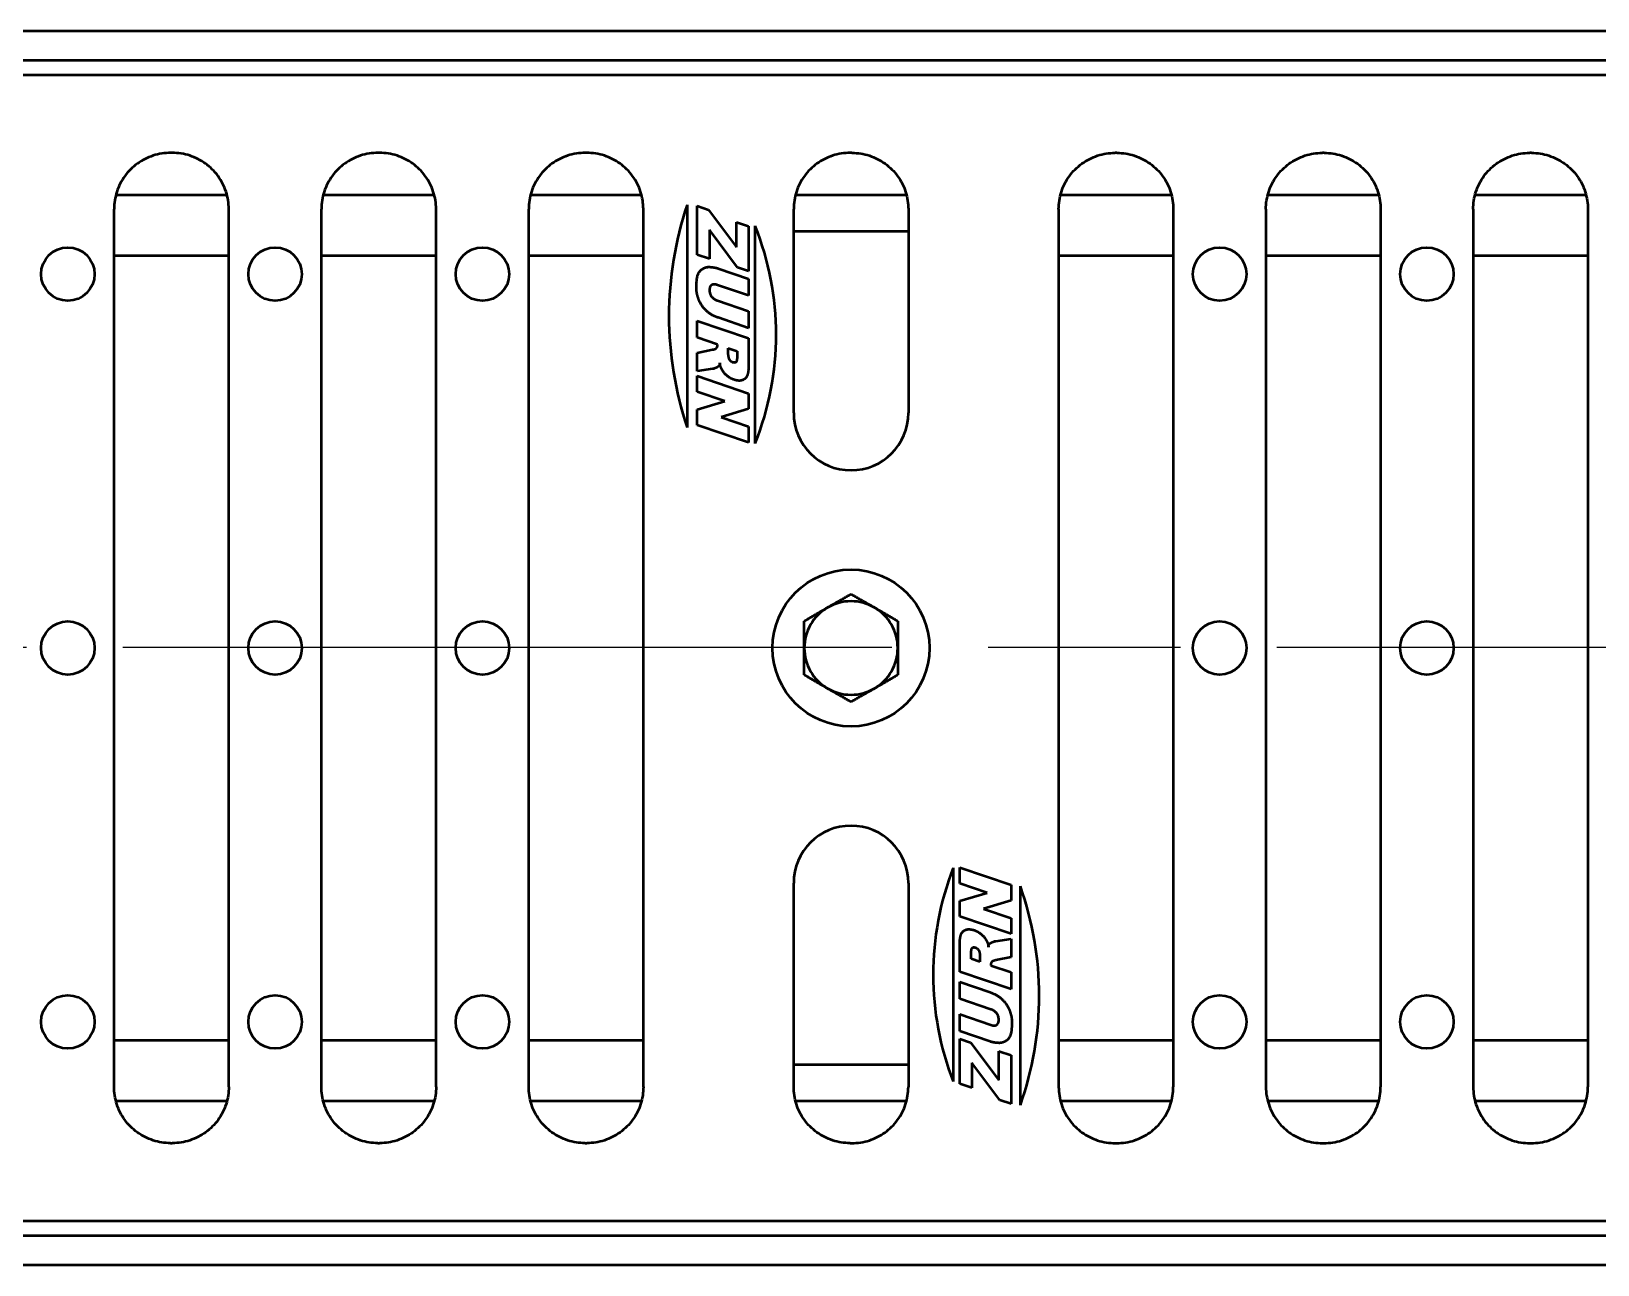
# Model space of a CAD drawing. Header units: inches. Extents: x 39 to 190, y 80 to 114.
# Drawn here: x 154 to 161.33, y 104.35 to 110.12 of the extents above; entities that cross this region are included whole.
import ezdxf

# ---------------------------------------------------------------- set-up
doc = ezdxf.new("R2010")
doc.units = ezdxf.units.IN
doc.header["$LTSCALE"] = 8
doc.header["$MEASUREMENT"] = 0
doc.linetypes.add('CHAIN', pattern=[0.7087, 0.4724, -0.0591, 0.1181, -0.0591])
doc.layers.add('Visible (ANSI)', color=7, linetype='Continuous', lineweight=50)

msp = doc.modelspace()

# ---------------------------------------------------------------- linework, layer by layer
at = {"linetype": 'CHAIN', "ltscale": 0.952448}
msp.add_line((190.429964, 107.239559), (64.338546, 107.239559), dxfattribs=at)
at = {"layer": 'Visible (ANSI)'}
for p, q in [((187.838386, 110.123059), (67.838386, 110.123059)), ((187.838386, 109.987059), (67.838386, 109.987059)), ((167.793038, 109.918013), (147.883734, 109.918013)), ((154.662242, 109.55423), (154.654529, 109.55423)), ((155.632242, 109.55423), (155.624529, 109.55423)), ((156.602242, 109.55423), (156.594529, 109.55423)), ((157.842242, 109.55423), (157.834529, 109.55423)), ((159.082242, 109.55423), (159.074529, 109.55423)), ((160.052242, 109.55423), (160.044529, 109.55423)), ((161.022242, 109.55423), (161.014529, 109.55423)), ((154.390067, 105.183452), (154.390067, 109.290666)), ((154.918229, 109.357059), (154.398543, 109.357059)), ((154.926704, 105.183452), (154.926704, 109.290666)), ((155.360067, 105.183452), (155.360067, 109.290666)), ((155.888229, 109.357059), (155.368543, 109.357059)), ((155.896704, 105.183452), (155.896704, 109.290666)), ((156.330067, 105.183452), (156.330067, 109.290666)), ((156.858229, 109.357059), (156.338543, 109.357059)), ((156.866704, 105.183452), (156.866704, 109.290666)), ((157.071695, 109.311166), (157.071695, 108.269747)), ((157.118928, 109.077578), (157.118928, 109.30567)), ((157.118928, 109.30567), (157.172057, 109.287578)), ((157.570067, 108.337059), (157.570067, 109.290666)), ((158.098229, 109.357059), (157.578543, 109.357059)), ((158.106704, 109.290666), (158.106704, 108.337059)), ((158.810067, 109.290666), (158.810067, 105.183452)), ((159.338229, 109.357059), (158.818543, 109.357059)), ((159.346704, 109.290666), (159.346704, 105.183452)), ((159.780067, 109.290666), (159.780067, 105.183452)), ((160.308229, 109.357059), (159.788543, 109.357059)), ((160.316704, 109.290666), (160.316704, 105.183452)), ((160.750067, 109.290666), (160.750067, 105.183452)), ((161.278229, 109.357059), (160.758543, 109.357059)), ((161.286704, 109.290666), (161.286704, 105.183452)), ((157.172057, 109.287578), (157.302592, 109.113532)), ((157.302592, 109.113532), (157.302592, 109.230555)), ((157.302592, 109.230555), (157.358928, 109.211319)), ((157.307859, 109.018036), (157.175722, 109.193914)), ((157.175722, 109.193914), (157.175722, 109.058341)), ((157.358928, 109.211319), (157.358928, 109.000631)), ((157.389778, 108.194391), (157.389778, 109.212445)), ((157.570067, 109.187059), (158.106704, 109.187059)), ((154.926704, 109.072059), (154.390067, 109.072059)), ((155.896704, 109.072059), (155.360067, 109.072059)), ((156.866704, 109.072059), (156.330067, 109.072059)), ((157.175722, 109.058341), (157.118928, 109.077578)), ((159.346704, 109.072059), (158.810067, 109.072059)), ((160.316704, 109.072059), (159.780067, 109.072059)), ((161.286704, 109.072059), (160.750067, 109.072059)), ((157.216714, 109.013456), (157.358928, 108.964906)), ((157.358928, 109.000631), (157.307859, 109.018036)), ((157.358928, 108.886128), (157.213508, 108.935593)), ((157.358928, 108.964906), (157.358928, 108.886128)), ((157.213508, 108.862769), (157.358928, 108.813303)), ((157.358928, 108.734525), (157.216714, 108.783074)), ((157.358928, 108.813303), (157.358928, 108.734525)), ((157.118928, 108.68941), (157.118928, 108.768647)), ((157.118928, 108.768647), (157.358928, 108.686891)), ((157.213508, 108.65712), (157.118928, 108.68941)), ((157.118928, 108.619105), (157.190149, 108.633303)), ((157.213508, 108.654372), (157.213508, 108.65712)), ((157.264119, 108.639944), (157.305111, 108.625975)), ((157.264119, 108.612922), (157.264119, 108.639944)), ((157.358928, 108.686891), (157.358928, 108.563227)), ((157.118928, 108.532082), (157.118928, 108.619105)), ((157.305111, 108.625975), (157.305111, 108.597578)), ((157.18992, 108.543074), (157.118928, 108.532082)), ((157.118928, 108.435441), (157.118928, 108.510097)), ((157.118928, 108.510097), (157.358928, 108.428341)), ((157.247172, 108.3917), (157.118928, 108.435441)), ((157.358928, 108.428341), (157.358928, 108.355746)), ((157.118928, 108.353456), (157.247172, 108.3917)), ((157.118928, 108.280173), (157.118928, 108.353456)), ((157.358928, 108.355746), (157.230225, 108.317273)), ((157.358928, 108.198418), (157.118928, 108.280173)), ((157.230225, 108.317273), (157.358928, 108.273303)), ((157.358928, 108.273303), (157.358928, 108.198418)), ((158.316356, 106.208221), (158.316356, 105.207533)), ((158.347206, 106.135478), (158.347206, 106.210364)), ((158.347206, 106.210364), (158.587206, 106.128608)), ((157.570067, 105.183452), (157.570067, 106.137059)), ((158.106704, 106.137059), (158.106704, 105.183452)), ((158.475909, 106.091509), (158.347206, 106.135478)), ((158.347206, 106.053036), (158.475909, 106.091509)), ((158.587206, 106.128608), (158.587206, 106.055326)), ((158.631028, 105.097616), (158.631028, 106.12184)), ((158.347206, 105.98044), (158.347206, 106.053036)), ((158.587206, 106.055326), (158.458962, 106.017081)), ((158.458962, 106.017081), (158.587206, 105.973341)), ((158.587206, 105.898684), (158.347206, 105.98044)), ((158.587206, 105.973341), (158.587206, 105.898684)), ((158.347206, 105.72189), (158.347206, 105.845555)), ((158.516214, 105.865707), (158.587206, 105.8767)), ((158.587206, 105.8767), (158.587206, 105.789677)), ((158.401023, 105.782807), (158.401023, 105.811203)), ((158.442016, 105.768837), (158.401023, 105.782807)), ((158.442016, 105.79586), (158.442016, 105.768837)), ((158.587206, 105.789677), (158.515985, 105.775478)), ((158.587206, 105.640135), (158.347206, 105.72189)), ((158.492626, 105.75441), (158.492626, 105.751661)), ((158.492626, 105.751661), (158.587206, 105.719371)), ((158.587206, 105.719371), (158.587206, 105.640135)), ((158.347206, 105.674257), (158.48942, 105.625707)), ((158.347206, 105.595478), (158.347206, 105.674257)), ((158.492626, 105.546013), (158.347206, 105.595478)), ((158.347206, 105.443875), (158.347206, 105.522654)), ((158.347206, 105.522654), (158.492626, 105.473188)), ((158.48942, 105.395326), (158.347206, 105.443875)), ((158.347206, 105.40815), (158.398275, 105.390745)), ((158.347206, 105.197463), (158.347206, 105.40815)), ((154.390067, 105.402059), (154.926704, 105.402059)), ((155.360067, 105.402059), (155.896704, 105.402059)), ((156.330067, 105.402059), (156.866704, 105.402059)), ((158.398275, 105.390745), (158.530412, 105.214868)), ((158.530412, 105.214868), (158.530412, 105.35044)), ((158.530412, 105.35044), (158.587206, 105.331203)), ((158.810067, 105.402059), (159.346704, 105.402059)), ((159.780067, 105.402059), (160.316704, 105.402059)), ((160.750067, 105.402059), (161.286704, 105.402059)), ((158.106704, 105.287059), (157.570067, 105.287059)), ((158.534077, 105.121203), (158.403542, 105.295249)), ((158.403542, 105.295249), (158.403542, 105.178226)), ((158.587206, 105.331203), (158.587206, 105.103112)), ((158.403542, 105.178226), (158.347206, 105.197463)), ((154.398543, 105.117059), (154.918229, 105.117059)), ((155.368543, 105.117059), (155.888229, 105.117059)), ((156.338543, 105.117059), (156.858229, 105.117059)), ((157.578543, 105.117059), (158.098229, 105.117059)), ((158.587206, 105.103112), (158.534077, 105.121203)), ((158.818543, 105.117059), (159.338229, 105.117059)), ((159.788543, 105.117059), (160.308229, 105.117059)), ((160.758543, 105.117059), (161.278229, 105.117059)), ((154.654529, 104.919888), (154.662242, 104.919888)), ((155.624529, 104.919888), (155.632242, 104.919888)), ((156.594529, 104.919888), (156.602242, 104.919888)), ((157.834529, 104.919888), (157.842242, 104.919888)), ((159.074529, 104.919888), (159.082242, 104.919888)), ((160.044529, 104.919888), (160.052242, 104.919888)), ((161.014529, 104.919888), (161.022242, 104.919888)), ((147.883734, 104.556105), (167.793038, 104.556105)), ((67.838386, 104.487059), (187.838386, 104.487059)), ((67.838386, 104.351059), (187.838386, 104.351059))]:
    msp.add_line(p, q, dxfattribs=at)
for centre, radius in [((154.173372, 108.987059), 0.125), ((155.143372, 108.987059), 0.125), ((156.113372, 108.987059), 0.125), ((159.5634, 108.987059), 0.125), ((160.5334, 108.987059), 0.125), ((157.838386, 107.237059), 0.367), ((154.173372, 107.237059), 0.125), ((155.143372, 107.237059), 0.125), ((156.113372, 107.237059), 0.125), ((159.5634, 107.237059), 0.125), ((160.5334, 107.237059), 0.125), ((154.173372, 105.487059), 0.125), ((155.143372, 105.487059), 0.125), ((156.113372, 105.487059), 0.125), ((159.5634, 105.487059), 0.125), ((160.5334, 105.487059), 0.125)]:
    msp.add_circle(centre, radius, dxfattribs=at)
for centre, radius, start, end in [((158.61476, 108.790457), 1.628553, 161.3529587, 198.6470413), ((156.126802, 108.703418), 1.361696, 338.0486904, 21.9513096), ((157.838386, 108.337059), 0.268318, 180, 0), ((157.838386, 107.237059), 0.21875, 120, 180), ((157.838386, 107.237059), 0.21875, 60, 120), ((157.838386, 107.237059), 0.21875, 0, 60), ((157.838386, 107.237059), 0.21875, 180, 240), ((157.838386, 107.237059), 0.21875, 300, 0), ((157.838386, 107.237059), 0.21875, 240, 300), ((157.838386, 106.137059), 0.268318, 0, 180), ((159.610374, 105.707877), 1.387381, 158.86054, 201.13946), ((157.185289, 105.609728), 1.53376, 340.4947408, 19.5052592)]:
    msp.add_arc(centre, radius, start, end, dxfattribs=at)
for points, knots in [([(154.654529, 109.55423), (154.640629, 109.55423), (154.62674, 109.553144), (154.599322, 109.54883), (154.585793, 109.545602), (154.559425, 109.537083), (154.546587, 109.531792), (154.521911, 109.519278), (154.510074, 109.512056), (154.487688, 109.495855), (154.47714, 109.486877), (154.457588, 109.467385), (154.448585, 109.45687), (154.432339, 109.434561), (154.425098, 109.422765), (154.412554, 109.39818), (154.407251, 109.385389), (154.398713, 109.359124), (154.395478, 109.345649), (154.391155, 109.318342), (154.390067, 109.304509), (154.390067, 109.290666)], [-0.98008275, -0.98008275, -0.98008275, -0.98008275, -0.82373227, -0.82373227, -0.6673818, -0.6673818, -0.51103133, -0.51103133, -0.35468086, -0.35468086, -0.19833038, -0.19833038, -0.04197991, -0.04197991, 0.11437056, 0.11437056, 0.27072103, 0.27072103, 0.42707151, 0.42707151, 0.58342198, 0.58342198, 0.58342198, 0.58342198]), ([(154.926704, 109.290666), (154.926704, 109.304509), (154.925616, 109.318342), (154.921293, 109.345649), (154.918058, 109.359124), (154.90952, 109.385389), (154.904217, 109.39818), (154.891673, 109.422765), (154.884432, 109.434561), (154.868187, 109.45687), (154.859183, 109.467385), (154.839631, 109.486877), (154.829083, 109.495855), (154.806698, 109.512056), (154.794861, 109.519278), (154.770185, 109.531792), (154.757346, 109.537083), (154.730978, 109.545602), (154.717449, 109.54883), (154.690031, 109.553144), (154.676142, 109.55423), (154.662242, 109.55423)], [-0.58342198, -0.58342198, -0.58342198, -0.58342198, -0.42707151, -0.42707151, -0.27072103, -0.27072103, -0.11437056, -0.11437056, 0.04197991, 0.04197991, 0.19833038, 0.19833038, 0.35468086, 0.35468086, 0.51103133, 0.51103133, 0.6673818, 0.6673818, 0.82373227, 0.82373227, 0.98008275, 0.98008275, 0.98008275, 0.98008275]), ([(155.624529, 109.55423), (155.610629, 109.55423), (155.59674, 109.553144), (155.569322, 109.54883), (155.555793, 109.545602), (155.529425, 109.537083), (155.516587, 109.531792), (155.491911, 109.519278), (155.480074, 109.512056), (155.457688, 109.495855), (155.44714, 109.486877), (155.427588, 109.467385), (155.418585, 109.45687), (155.402339, 109.434561), (155.395098, 109.422765), (155.382554, 109.39818), (155.377251, 109.385389), (155.368713, 109.359124), (155.365478, 109.345649), (155.361155, 109.318342), (155.360067, 109.304509), (155.360067, 109.290666)], [-0.98008275, -0.98008275, -0.98008275, -0.98008275, -0.82373227, -0.82373227, -0.6673818, -0.6673818, -0.51103133, -0.51103133, -0.35468086, -0.35468086, -0.19833038, -0.19833038, -0.04197991, -0.04197991, 0.11437056, 0.11437056, 0.27072103, 0.27072103, 0.42707151, 0.42707151, 0.58342198, 0.58342198, 0.58342198, 0.58342198]), ([(155.896704, 109.290666), (155.896704, 109.304509), (155.895616, 109.318342), (155.891293, 109.345649), (155.888058, 109.359124), (155.87952, 109.385389), (155.874217, 109.39818), (155.861673, 109.422765), (155.854432, 109.434561), (155.838187, 109.45687), (155.829183, 109.467385), (155.809631, 109.486877), (155.799083, 109.495855), (155.776698, 109.512056), (155.764861, 109.519278), (155.740185, 109.531792), (155.727346, 109.537083), (155.700978, 109.545602), (155.687449, 109.54883), (155.660031, 109.553144), (155.646142, 109.55423), (155.632242, 109.55423)], [-0.58342198, -0.58342198, -0.58342198, -0.58342198, -0.42707151, -0.42707151, -0.27072103, -0.27072103, -0.11437056, -0.11437056, 0.04197991, 0.04197991, 0.19833038, 0.19833038, 0.35468086, 0.35468086, 0.51103133, 0.51103133, 0.6673818, 0.6673818, 0.82373227, 0.82373227, 0.98008275, 0.98008275, 0.98008275, 0.98008275]), ([(156.594529, 109.55423), (156.580629, 109.55423), (156.56674, 109.553144), (156.539322, 109.54883), (156.525793, 109.545602), (156.499425, 109.537083), (156.486587, 109.531792), (156.461911, 109.519278), (156.450074, 109.512056), (156.427688, 109.495855), (156.41714, 109.486877), (156.397588, 109.467385), (156.388585, 109.45687), (156.372339, 109.434561), (156.365098, 109.422765), (156.352554, 109.39818), (156.347251, 109.385389), (156.338713, 109.359124), (156.335478, 109.345649), (156.331155, 109.318342), (156.330067, 109.304509), (156.330067, 109.290666)], [-0.98008275, -0.98008275, -0.98008275, -0.98008275, -0.82373227, -0.82373227, -0.6673818, -0.6673818, -0.51103133, -0.51103133, -0.35468086, -0.35468086, -0.19833038, -0.19833038, -0.04197991, -0.04197991, 0.11437056, 0.11437056, 0.27072103, 0.27072103, 0.42707151, 0.42707151, 0.58342198, 0.58342198, 0.58342198, 0.58342198]), ([(156.866704, 109.290666), (156.866704, 109.304509), (156.865616, 109.318342), (156.861293, 109.345649), (156.858058, 109.359124), (156.84952, 109.385389), (156.844217, 109.39818), (156.831673, 109.422765), (156.824432, 109.434561), (156.808187, 109.45687), (156.799183, 109.467385), (156.779631, 109.486877), (156.769083, 109.495855), (156.746698, 109.512056), (156.734861, 109.519278), (156.710185, 109.531792), (156.697346, 109.537083), (156.670978, 109.545602), (156.657449, 109.54883), (156.630031, 109.553144), (156.616142, 109.55423), (156.602242, 109.55423)], [-0.58342198, -0.58342198, -0.58342198, -0.58342198, -0.42707151, -0.42707151, -0.27072103, -0.27072103, -0.11437056, -0.11437056, 0.04197991, 0.04197991, 0.19833038, 0.19833038, 0.35468086, 0.35468086, 0.51103133, 0.51103133, 0.6673818, 0.6673818, 0.82373227, 0.82373227, 0.98008275, 0.98008275, 0.98008275, 0.98008275]), ([(157.834529, 109.55423), (157.820629, 109.55423), (157.80674, 109.553144), (157.779322, 109.54883), (157.765793, 109.545602), (157.739425, 109.537083), (157.726587, 109.531792), (157.701911, 109.519278), (157.690074, 109.512056), (157.667688, 109.495855), (157.65714, 109.486877), (157.637588, 109.467385), (157.628585, 109.45687), (157.612339, 109.434561), (157.605098, 109.422765), (157.592554, 109.39818), (157.587251, 109.385389), (157.578713, 109.359124), (157.575478, 109.345649), (157.571155, 109.318342), (157.570067, 109.304509), (157.570067, 109.290666)], [-0.98008275, -0.98008275, -0.98008275, -0.98008275, -0.82373227, -0.82373227, -0.6673818, -0.6673818, -0.51103133, -0.51103133, -0.35468086, -0.35468086, -0.19833038, -0.19833038, -0.04197991, -0.04197991, 0.11437056, 0.11437056, 0.27072103, 0.27072103, 0.42707151, 0.42707151, 0.58342198, 0.58342198, 0.58342198, 0.58342198]), ([(157.842242, 109.55423), (157.856142, 109.55423), (157.870031, 109.553144), (157.897449, 109.54883), (157.910978, 109.545602), (157.937346, 109.537083), (157.950185, 109.531792), (157.974861, 109.519278), (157.986698, 109.512056), (158.009083, 109.495855), (158.019631, 109.486877), (158.039183, 109.467385), (158.048187, 109.45687), (158.064432, 109.434561), (158.071673, 109.422765), (158.084217, 109.39818), (158.08952, 109.385389), (158.098058, 109.359124), (158.101293, 109.345649), (158.105616, 109.318342), (158.106704, 109.304509), (158.106704, 109.290666)], [-0.98008275, -0.98008275, -0.98008275, -0.98008275, -0.82373227, -0.82373227, -0.6673818, -0.6673818, -0.51103133, -0.51103133, -0.35468086, -0.35468086, -0.19833038, -0.19833038, -0.04197991, -0.04197991, 0.11437056, 0.11437056, 0.27072103, 0.27072103, 0.42707151, 0.42707151, 0.58342198, 0.58342198, 0.58342198, 0.58342198]), ([(158.810067, 109.290666), (158.810067, 109.304509), (158.811155, 109.318342), (158.815478, 109.345649), (158.818713, 109.359124), (158.827251, 109.385389), (158.832554, 109.39818), (158.845098, 109.422765), (158.852339, 109.434561), (158.868585, 109.45687), (158.877588, 109.467385), (158.89714, 109.486877), (158.907688, 109.495855), (158.930074, 109.512056), (158.941911, 109.519278), (158.966587, 109.531792), (158.979425, 109.537083), (159.005793, 109.545602), (159.019322, 109.54883), (159.04674, 109.553144), (159.060629, 109.55423), (159.074529, 109.55423)], [-0.58342198, -0.58342198, -0.58342198, -0.58342198, -0.42707151, -0.42707151, -0.27072103, -0.27072103, -0.11437056, -0.11437056, 0.04197991, 0.04197991, 0.19833038, 0.19833038, 0.35468086, 0.35468086, 0.51103133, 0.51103133, 0.6673818, 0.6673818, 0.82373227, 0.82373227, 0.98008275, 0.98008275, 0.98008275, 0.98008275]), ([(159.082242, 109.55423), (159.096142, 109.55423), (159.110031, 109.553144), (159.137449, 109.54883), (159.150978, 109.545602), (159.177346, 109.537083), (159.190185, 109.531792), (159.214861, 109.519278), (159.226698, 109.512056), (159.249083, 109.495855), (159.259631, 109.486877), (159.279183, 109.467385), (159.288187, 109.45687), (159.304432, 109.434561), (159.311673, 109.422765), (159.324217, 109.39818), (159.32952, 109.385389), (159.338058, 109.359124), (159.341293, 109.345649), (159.345616, 109.318342), (159.346704, 109.304509), (159.346704, 109.290666)], [-0.98008275, -0.98008275, -0.98008275, -0.98008275, -0.82373227, -0.82373227, -0.6673818, -0.6673818, -0.51103133, -0.51103133, -0.35468086, -0.35468086, -0.19833038, -0.19833038, -0.04197991, -0.04197991, 0.11437056, 0.11437056, 0.27072103, 0.27072103, 0.42707151, 0.42707151, 0.58342198, 0.58342198, 0.58342198, 0.58342198]), ([(159.780067, 109.290666), (159.780067, 109.304509), (159.781155, 109.318342), (159.785478, 109.345649), (159.788713, 109.359124), (159.797251, 109.385389), (159.802554, 109.39818), (159.815098, 109.422765), (159.822339, 109.434561), (159.838585, 109.45687), (159.847588, 109.467385), (159.86714, 109.486877), (159.877688, 109.495855), (159.900074, 109.512056), (159.911911, 109.519278), (159.936587, 109.531792), (159.949425, 109.537083), (159.975793, 109.545602), (159.989322, 109.54883), (160.01674, 109.553144), (160.030629, 109.55423), (160.044529, 109.55423)], [-0.58342198, -0.58342198, -0.58342198, -0.58342198, -0.42707151, -0.42707151, -0.27072103, -0.27072103, -0.11437056, -0.11437056, 0.04197991, 0.04197991, 0.19833038, 0.19833038, 0.35468086, 0.35468086, 0.51103133, 0.51103133, 0.6673818, 0.6673818, 0.82373227, 0.82373227, 0.98008275, 0.98008275, 0.98008275, 0.98008275]), ([(160.052242, 109.55423), (160.066142, 109.55423), (160.080031, 109.553144), (160.107449, 109.54883), (160.120978, 109.545602), (160.147346, 109.537083), (160.160185, 109.531792), (160.184861, 109.519278), (160.196698, 109.512056), (160.219083, 109.495855), (160.229631, 109.486877), (160.249183, 109.467385), (160.258187, 109.45687), (160.274432, 109.434561), (160.281673, 109.422765), (160.294217, 109.39818), (160.29952, 109.385389), (160.308058, 109.359124), (160.311293, 109.345649), (160.315616, 109.318342), (160.316704, 109.304509), (160.316704, 109.290666)], [-0.98008275, -0.98008275, -0.98008275, -0.98008275, -0.82373227, -0.82373227, -0.6673818, -0.6673818, -0.51103133, -0.51103133, -0.35468086, -0.35468086, -0.19833038, -0.19833038, -0.04197991, -0.04197991, 0.11437056, 0.11437056, 0.27072103, 0.27072103, 0.42707151, 0.42707151, 0.58342198, 0.58342198, 0.58342198, 0.58342198]), ([(160.750067, 109.290666), (160.750067, 109.304509), (160.751155, 109.318342), (160.755478, 109.345649), (160.758713, 109.359124), (160.767251, 109.385389), (160.772554, 109.39818), (160.785098, 109.422765), (160.792339, 109.434561), (160.808585, 109.45687), (160.817588, 109.467385), (160.83714, 109.486877), (160.847688, 109.495855), (160.870074, 109.512056), (160.881911, 109.519278), (160.906587, 109.531792), (160.919425, 109.537083), (160.945793, 109.545602), (160.959322, 109.54883), (160.98674, 109.553144), (161.000629, 109.55423), (161.014529, 109.55423)], [-0.58342198, -0.58342198, -0.58342198, -0.58342198, -0.42707151, -0.42707151, -0.27072103, -0.27072103, -0.11437056, -0.11437056, 0.04197991, 0.04197991, 0.19833038, 0.19833038, 0.35468086, 0.35468086, 0.51103133, 0.51103133, 0.6673818, 0.6673818, 0.82373227, 0.82373227, 0.98008275, 0.98008275, 0.98008275, 0.98008275]), ([(161.022242, 109.55423), (161.036142, 109.55423), (161.050031, 109.553144), (161.077449, 109.54883), (161.090978, 109.545602), (161.117346, 109.537083), (161.130185, 109.531792), (161.154861, 109.519278), (161.166698, 109.512056), (161.189083, 109.495855), (161.199631, 109.486877), (161.219183, 109.467385), (161.228187, 109.45687), (161.244432, 109.434561), (161.251673, 109.422765), (161.264217, 109.39818), (161.26952, 109.385389), (161.278058, 109.359124), (161.281293, 109.345649), (161.285616, 109.318342), (161.286704, 109.304509), (161.286704, 109.290666)], [-0.98008275, -0.98008275, -0.98008275, -0.98008275, -0.82373227, -0.82373227, -0.6673818, -0.6673818, -0.51103133, -0.51103133, -0.35468086, -0.35468086, -0.19833038, -0.19833038, -0.04197991, -0.04197991, 0.11437056, 0.11437056, 0.27072103, 0.27072103, 0.42707151, 0.42707151, 0.58342198, 0.58342198, 0.58342198, 0.58342198]), ([(154.654529, 104.919888), (154.640629, 104.919888), (154.62674, 104.920973), (154.599322, 104.925287), (154.585793, 104.928516), (154.559425, 104.937035), (154.546587, 104.942326), (154.521911, 104.954839), (154.510074, 104.962062), (154.487688, 104.978263), (154.47714, 104.987241), (154.457588, 105.006733), (154.448585, 105.017247), (154.432339, 105.039557), (154.425098, 105.051352), (154.412554, 105.075938), (154.407251, 105.088728), (154.398713, 105.114994), (154.395478, 105.128468), (154.391155, 105.155776), (154.390067, 105.169609), (154.390067, 105.183452)], [-0.98008275, -0.98008275, -0.98008275, -0.98008275, -0.82373227, -0.82373227, -0.6673818, -0.6673818, -0.51103133, -0.51103133, -0.35468086, -0.35468086, -0.19833038, -0.19833038, -0.04197991, -0.04197991, 0.11437056, 0.11437056, 0.27072103, 0.27072103, 0.42707151, 0.42707151, 0.58342198, 0.58342198, 0.58342198, 0.58342198]), ([(154.926704, 105.183452), (154.926704, 105.169609), (154.925616, 105.155776), (154.921293, 105.128468), (154.918058, 105.114994), (154.90952, 105.088728), (154.904217, 105.075938), (154.891673, 105.051352), (154.884432, 105.039557), (154.868187, 105.017247), (154.859183, 105.006733), (154.839631, 104.987241), (154.829083, 104.978263), (154.806698, 104.962062), (154.794861, 104.954839), (154.770185, 104.942326), (154.757346, 104.937035), (154.730978, 104.928516), (154.717449, 104.925287), (154.690031, 104.920973), (154.676142, 104.919888), (154.662242, 104.919888)], [-0.58342198, -0.58342198, -0.58342198, -0.58342198, -0.42707151, -0.42707151, -0.27072103, -0.27072103, -0.11437056, -0.11437056, 0.04197991, 0.04197991, 0.19833038, 0.19833038, 0.35468086, 0.35468086, 0.51103133, 0.51103133, 0.6673818, 0.6673818, 0.82373227, 0.82373227, 0.98008275, 0.98008275, 0.98008275, 0.98008275]), ([(155.624529, 104.919888), (155.610629, 104.919888), (155.59674, 104.920973), (155.569322, 104.925287), (155.555793, 104.928516), (155.529425, 104.937035), (155.516587, 104.942326), (155.491911, 104.954839), (155.480074, 104.962062), (155.457688, 104.978263), (155.44714, 104.987241), (155.427588, 105.006733), (155.418585, 105.017247), (155.402339, 105.039557), (155.395098, 105.051352), (155.382554, 105.075938), (155.377251, 105.088728), (155.368713, 105.114994), (155.365478, 105.128468), (155.361155, 105.155776), (155.360067, 105.169609), (155.360067, 105.183452)], [-0.98008275, -0.98008275, -0.98008275, -0.98008275, -0.82373227, -0.82373227, -0.6673818, -0.6673818, -0.51103133, -0.51103133, -0.35468086, -0.35468086, -0.19833038, -0.19833038, -0.04197991, -0.04197991, 0.11437056, 0.11437056, 0.27072103, 0.27072103, 0.42707151, 0.42707151, 0.58342198, 0.58342198, 0.58342198, 0.58342198]), ([(155.896704, 105.183452), (155.896704, 105.169609), (155.895616, 105.155776), (155.891293, 105.128468), (155.888058, 105.114994), (155.87952, 105.088728), (155.874217, 105.075938), (155.861673, 105.051352), (155.854432, 105.039557), (155.838187, 105.017247), (155.829183, 105.006733), (155.809631, 104.987241), (155.799083, 104.978263), (155.776698, 104.962062), (155.764861, 104.954839), (155.740185, 104.942326), (155.727346, 104.937035), (155.700978, 104.928516), (155.687449, 104.925287), (155.660031, 104.920973), (155.646142, 104.919888), (155.632242, 104.919888)], [-0.58342198, -0.58342198, -0.58342198, -0.58342198, -0.42707151, -0.42707151, -0.27072103, -0.27072103, -0.11437056, -0.11437056, 0.04197991, 0.04197991, 0.19833038, 0.19833038, 0.35468086, 0.35468086, 0.51103133, 0.51103133, 0.6673818, 0.6673818, 0.82373227, 0.82373227, 0.98008275, 0.98008275, 0.98008275, 0.98008275]), ([(156.594529, 104.919888), (156.580629, 104.919888), (156.56674, 104.920973), (156.539322, 104.925287), (156.525793, 104.928516), (156.499425, 104.937035), (156.486587, 104.942326), (156.461911, 104.954839), (156.450074, 104.962062), (156.427688, 104.978263), (156.41714, 104.987241), (156.397588, 105.006733), (156.388585, 105.017247), (156.372339, 105.039557), (156.365098, 105.051352), (156.352554, 105.075938), (156.347251, 105.088728), (156.338713, 105.114994), (156.335478, 105.128468), (156.331155, 105.155776), (156.330067, 105.169609), (156.330067, 105.183452)], [-0.98008275, -0.98008275, -0.98008275, -0.98008275, -0.82373227, -0.82373227, -0.6673818, -0.6673818, -0.51103133, -0.51103133, -0.35468086, -0.35468086, -0.19833038, -0.19833038, -0.04197991, -0.04197991, 0.11437056, 0.11437056, 0.27072103, 0.27072103, 0.42707151, 0.42707151, 0.58342198, 0.58342198, 0.58342198, 0.58342198]), ([(156.866704, 105.183452), (156.866704, 105.169609), (156.865616, 105.155776), (156.861293, 105.128468), (156.858058, 105.114994), (156.84952, 105.088728), (156.844217, 105.075938), (156.831673, 105.051352), (156.824432, 105.039557), (156.808187, 105.017247), (156.799183, 105.006733), (156.779631, 104.987241), (156.769083, 104.978263), (156.746698, 104.962062), (156.734861, 104.954839), (156.710185, 104.942326), (156.697346, 104.937035), (156.670978, 104.928516), (156.657449, 104.925287), (156.630031, 104.920973), (156.616142, 104.919888), (156.602242, 104.919888)], [-0.58342198, -0.58342198, -0.58342198, -0.58342198, -0.42707151, -0.42707151, -0.27072103, -0.27072103, -0.11437056, -0.11437056, 0.04197991, 0.04197991, 0.19833038, 0.19833038, 0.35468086, 0.35468086, 0.51103133, 0.51103133, 0.6673818, 0.6673818, 0.82373227, 0.82373227, 0.98008275, 0.98008275, 0.98008275, 0.98008275]), ([(157.834529, 104.919888), (157.820629, 104.919888), (157.80674, 104.920973), (157.779322, 104.925287), (157.765793, 104.928516), (157.739425, 104.937035), (157.726587, 104.942326), (157.701911, 104.954839), (157.690074, 104.962062), (157.667688, 104.978263), (157.65714, 104.987241), (157.637588, 105.006733), (157.628585, 105.017247), (157.612339, 105.039557), (157.605098, 105.051352), (157.592554, 105.075938), (157.587251, 105.088728), (157.578713, 105.114994), (157.575478, 105.128468), (157.571155, 105.155776), (157.570067, 105.169609), (157.570067, 105.183452)], [-0.98008275, -0.98008275, -0.98008275, -0.98008275, -0.82373227, -0.82373227, -0.6673818, -0.6673818, -0.51103133, -0.51103133, -0.35468086, -0.35468086, -0.19833038, -0.19833038, -0.04197991, -0.04197991, 0.11437056, 0.11437056, 0.27072103, 0.27072103, 0.42707151, 0.42707151, 0.58342198, 0.58342198, 0.58342198, 0.58342198]), ([(157.842242, 104.919888), (157.856142, 104.919888), (157.870031, 104.920973), (157.897449, 104.925287), (157.910978, 104.928516), (157.937346, 104.937035), (157.950185, 104.942326), (157.974861, 104.954839), (157.986698, 104.962062), (158.009083, 104.978263), (158.019631, 104.987241), (158.039183, 105.006733), (158.048187, 105.017247), (158.064432, 105.039557), (158.071673, 105.051352), (158.084217, 105.075938), (158.08952, 105.088728), (158.098058, 105.114994), (158.101293, 105.128468), (158.105616, 105.155776), (158.106704, 105.169609), (158.106704, 105.183452)], [-0.98008275, -0.98008275, -0.98008275, -0.98008275, -0.82373227, -0.82373227, -0.6673818, -0.6673818, -0.51103133, -0.51103133, -0.35468086, -0.35468086, -0.19833038, -0.19833038, -0.04197991, -0.04197991, 0.11437056, 0.11437056, 0.27072103, 0.27072103, 0.42707151, 0.42707151, 0.58342198, 0.58342198, 0.58342198, 0.58342198]), ([(158.810067, 105.183452), (158.810067, 105.169609), (158.811155, 105.155776), (158.815478, 105.128468), (158.818713, 105.114994), (158.827251, 105.088728), (158.832554, 105.075938), (158.845098, 105.051352), (158.852339, 105.039557), (158.868585, 105.017247), (158.877588, 105.006733), (158.89714, 104.987241), (158.907688, 104.978263), (158.930074, 104.962062), (158.941911, 104.954839), (158.966587, 104.942326), (158.979425, 104.937035), (159.005793, 104.928516), (159.019322, 104.925287), (159.04674, 104.920973), (159.060629, 104.919888), (159.074529, 104.919888)], [-0.58342198, -0.58342198, -0.58342198, -0.58342198, -0.42707151, -0.42707151, -0.27072103, -0.27072103, -0.11437056, -0.11437056, 0.04197991, 0.04197991, 0.19833038, 0.19833038, 0.35468086, 0.35468086, 0.51103133, 0.51103133, 0.6673818, 0.6673818, 0.82373227, 0.82373227, 0.98008275, 0.98008275, 0.98008275, 0.98008275]), ([(159.082242, 104.919888), (159.096142, 104.919888), (159.110031, 104.920973), (159.137449, 104.925287), (159.150978, 104.928516), (159.177346, 104.937035), (159.190185, 104.942326), (159.214861, 104.954839), (159.226698, 104.962062), (159.249083, 104.978263), (159.259631, 104.987241), (159.279183, 105.006733), (159.288187, 105.017247), (159.304432, 105.039557), (159.311673, 105.051352), (159.324217, 105.075938), (159.32952, 105.088728), (159.338058, 105.114994), (159.341293, 105.128468), (159.345616, 105.155776), (159.346704, 105.169609), (159.346704, 105.183452)], [-0.98008275, -0.98008275, -0.98008275, -0.98008275, -0.82373227, -0.82373227, -0.6673818, -0.6673818, -0.51103133, -0.51103133, -0.35468086, -0.35468086, -0.19833038, -0.19833038, -0.04197991, -0.04197991, 0.11437056, 0.11437056, 0.27072103, 0.27072103, 0.42707151, 0.42707151, 0.58342198, 0.58342198, 0.58342198, 0.58342198]), ([(159.780067, 105.183452), (159.780067, 105.169609), (159.781155, 105.155776), (159.785478, 105.128468), (159.788713, 105.114994), (159.797251, 105.088728), (159.802554, 105.075938), (159.815098, 105.051352), (159.822339, 105.039557), (159.838585, 105.017247), (159.847588, 105.006733), (159.86714, 104.987241), (159.877688, 104.978263), (159.900074, 104.962062), (159.911911, 104.954839), (159.936587, 104.942326), (159.949425, 104.937035), (159.975793, 104.928516), (159.989322, 104.925287), (160.01674, 104.920973), (160.030629, 104.919888), (160.044529, 104.919888)], [-0.58342198, -0.58342198, -0.58342198, -0.58342198, -0.42707151, -0.42707151, -0.27072103, -0.27072103, -0.11437056, -0.11437056, 0.04197991, 0.04197991, 0.19833038, 0.19833038, 0.35468086, 0.35468086, 0.51103133, 0.51103133, 0.6673818, 0.6673818, 0.82373227, 0.82373227, 0.98008275, 0.98008275, 0.98008275, 0.98008275]), ([(160.052242, 104.919888), (160.066142, 104.919888), (160.080031, 104.920973), (160.107449, 104.925287), (160.120978, 104.928516), (160.147346, 104.937035), (160.160185, 104.942326), (160.184861, 104.954839), (160.196698, 104.962062), (160.219083, 104.978263), (160.229631, 104.987241), (160.249183, 105.006733), (160.258187, 105.017247), (160.274432, 105.039557), (160.281673, 105.051352), (160.294217, 105.075938), (160.29952, 105.088728), (160.308058, 105.114994), (160.311293, 105.128468), (160.315616, 105.155776), (160.316704, 105.169609), (160.316704, 105.183452)], [-0.98008275, -0.98008275, -0.98008275, -0.98008275, -0.82373227, -0.82373227, -0.6673818, -0.6673818, -0.51103133, -0.51103133, -0.35468086, -0.35468086, -0.19833038, -0.19833038, -0.04197991, -0.04197991, 0.11437056, 0.11437056, 0.27072103, 0.27072103, 0.42707151, 0.42707151, 0.58342198, 0.58342198, 0.58342198, 0.58342198]), ([(160.750067, 105.183452), (160.750067, 105.169609), (160.751155, 105.155776), (160.755478, 105.128468), (160.758713, 105.114994), (160.767251, 105.088728), (160.772554, 105.075938), (160.785098, 105.051352), (160.792339, 105.039557), (160.808585, 105.017247), (160.817588, 105.006733), (160.83714, 104.987241), (160.847688, 104.978263), (160.870074, 104.962062), (160.881911, 104.954839), (160.906587, 104.942326), (160.919425, 104.937035), (160.945793, 104.928516), (160.959322, 104.925287), (160.98674, 104.920973), (161.000629, 104.919888), (161.014529, 104.919888)], [-0.58342198, -0.58342198, -0.58342198, -0.58342198, -0.42707151, -0.42707151, -0.27072103, -0.27072103, -0.11437056, -0.11437056, 0.04197991, 0.04197991, 0.19833038, 0.19833038, 0.35468086, 0.35468086, 0.51103133, 0.51103133, 0.6673818, 0.6673818, 0.82373227, 0.82373227, 0.98008275, 0.98008275, 0.98008275, 0.98008275]), ([(161.022242, 104.919888), (161.036142, 104.919888), (161.050031, 104.920973), (161.077449, 104.925287), (161.090978, 104.928516), (161.117346, 104.937035), (161.130185, 104.942326), (161.154861, 104.954839), (161.166698, 104.962062), (161.189083, 104.978263), (161.199631, 104.987241), (161.219183, 105.006733), (161.228187, 105.017247), (161.244432, 105.039557), (161.251673, 105.051352), (161.264217, 105.075938), (161.26952, 105.088728), (161.278058, 105.114994), (161.281293, 105.128468), (161.285616, 105.155776), (161.286704, 105.169609), (161.286704, 105.183452)], [-0.98008275, -0.98008275, -0.98008275, -0.98008275, -0.82373227, -0.82373227, -0.6673818, -0.6673818, -0.51103133, -0.51103133, -0.35468086, -0.35468086, -0.19833038, -0.19833038, -0.04197991, -0.04197991, 0.11437056, 0.11437056, 0.27072103, 0.27072103, 0.42707151, 0.42707151, 0.58342198, 0.58342198, 0.58342198, 0.58342198])]:
    msp.add_open_spline(points, degree=3, knots=knots, dxfattribs=at)
for points in [[(157.115035, 108.926891), (157.115035, 108.944525), (157.119844, 108.983685), (157.134729, 109.006815), (157.161752, 109.021013), (157.17618, 109.020326)], [(157.17618, 109.020326), (157.198851, 109.01941), (157.216714, 109.013456)], [(157.122821, 108.877425), (157.115035, 108.896891), (157.115035, 108.926891)], [(157.213508, 108.935593), (157.195645, 108.941777), (157.17618, 108.929181), (157.17618, 108.912006)], [(157.216714, 108.783074), (157.195416, 108.790173), (157.157401, 108.816509), (157.128775, 108.854983), (157.122821, 108.877425)], [(157.17618, 108.912006), (157.17618, 108.89483), (157.195416, 108.868952), (157.213508, 108.862769)], [(157.190149, 108.633303), (157.205035, 108.63628), (157.208241, 108.639715)], [(157.208241, 108.639715), (157.213508, 108.645441), (157.213508, 108.654372)], [(157.2245, 108.5717), (157.223813, 108.560708), (157.219233, 108.556128)], [(157.231599, 108.545593), (157.225645, 108.557273), (157.2245, 108.5717)], [(157.267096, 108.594601), (157.264119, 108.608341), (157.264119, 108.612922)], [(157.284958, 108.573761), (157.278317, 108.576051), (157.26847, 108.587273), (157.267096, 108.594601)], [(157.305111, 108.597578), (157.305111, 108.579257), (157.294806, 108.570555), (157.284958, 108.573761)], [(157.358928, 108.563227), (157.358928, 108.529334), (157.34679, 108.496357), (157.314042, 108.484677), (157.290912, 108.492464)], [(157.219233, 108.556128), (157.216027, 108.552693), (157.196561, 108.543761), (157.18992, 108.543074)], [(157.290912, 108.492464), (157.270531, 108.499563), (157.24076, 108.527044), (157.231599, 108.545593)], [(158.347206, 105.845555), (158.347206, 105.879448), (158.359344, 105.912425), (158.392092, 105.924104), (158.415222, 105.916318)], [(158.415222, 105.916318), (158.435603, 105.909219), (158.465374, 105.881738), (158.474535, 105.863188)], [(158.474535, 105.863188), (158.480489, 105.851509), (158.481634, 105.837081)], [(158.481634, 105.837081), (158.482321, 105.848074), (158.486901, 105.852654)], [(158.486901, 105.852654), (158.490107, 105.856089), (158.509573, 105.86502), (158.516214, 105.865707)], [(158.401023, 105.811203), (158.401023, 105.829524), (158.411329, 105.838226), (158.421176, 105.83502)], [(158.421176, 105.83502), (158.427817, 105.83273), (158.437664, 105.821509), (158.439038, 105.814181)], [(158.439038, 105.814181), (158.442016, 105.80044), (158.442016, 105.79586)], [(158.515985, 105.775478), (158.5011, 105.772501), (158.497893, 105.769066)], [(158.497893, 105.769066), (158.492626, 105.763341), (158.492626, 105.75441)], [(158.48942, 105.625707), (158.510718, 105.618608), (158.548733, 105.592272), (158.577359, 105.553799), (158.583313, 105.531356)], [(158.529954, 105.496776), (158.529954, 105.513952), (158.510718, 105.539829), (158.492626, 105.546013)], [(158.492626, 105.473188), (158.510489, 105.467005), (158.529954, 105.4796), (158.529954, 105.496776)], [(158.5911, 105.48189), (158.5911, 105.464257), (158.58629, 105.425097), (158.571405, 105.401967), (158.544382, 105.387768), (158.529954, 105.388455)], [(158.583313, 105.531356), (158.5911, 105.51189), (158.5911, 105.48189)], [(158.529954, 105.388455), (158.507283, 105.389371), (158.48942, 105.395326)]]:
    msp.add_open_spline(points, degree=2, dxfattribs=at)
for points in [[(157.729011, 107.426502), (157.779772, 107.455809), (157.838386, 107.48965)], [(157.838386, 107.48965), (157.897, 107.455809), (157.947761, 107.426502)], [(157.619636, 107.363354), (157.67825, 107.397195), (157.729011, 107.426502)], [(157.947761, 107.426502), (157.998522, 107.397195), (158.057136, 107.363354)], [(157.619636, 107.237059), (157.619636, 107.295673), (157.619636, 107.363354)], [(158.057136, 107.363354), (158.057136, 107.295673), (158.057136, 107.237059)], [(157.619636, 107.110763), (157.619636, 107.178445), (157.619636, 107.237059)], [(158.057136, 107.237059), (158.057136, 107.178445), (158.057136, 107.110763)], [(157.729011, 107.047616), (157.67825, 107.076923), (157.619636, 107.110763)], [(158.057136, 107.110763), (157.998522, 107.076923), (157.947761, 107.047616)], [(157.838386, 106.984468), (157.779772, 107.018309), (157.729011, 107.047616)], [(157.947761, 107.047616), (157.897, 107.018309), (157.838386, 106.984468)]]:
    msp.add_rational_spline(points, [1, 1.0379548493, 1], degree=2, dxfattribs=at)

doc.saveas('drawing.dxf')
